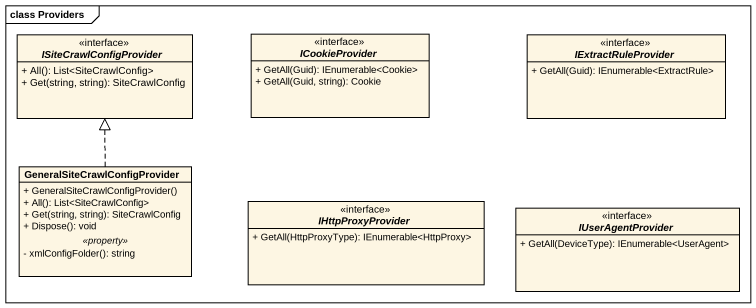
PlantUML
@startuml
mainframe class Providers
hide circle
hide empty members
skinparam classAttributeIconSize 0
interface ISiteCrawlConfigProvider {
  + All(): List<SiteCrawlConfig>
  + Get(string, string): SiteCrawlConfig
}
interface ICookieProvider {
  + GetAll(Guid): IEnumerable<Cookie>
  + GetAll(Guid, string): Cookie
}
interface IExtractRuleProvider {
  + GetAll(Guid): IEnumerable<ExtractRule>
}
class "GeneralSiteCrawlConfigProvider" as GeneralSiteCrawlConfigProvid {
  + GeneralSiteCrawlConfigProvider()
  + All(): List<SiteCrawlConfig>
  + Get(string, string): SiteCrawlConfig
  + Dispose(): void
  .. <<property>> ..
  - xmlConfigFolder(): string
}
interface IHttpProxyProvider {
  + GetAll(HttpProxyType): IEnumerable<HttpProxy>
}
interface IUserAgentProvider {
  + GetAll(DeviceType): IEnumerable<UserAgent>
}
GeneralSiteCrawlConfigProvid .up.|> ISiteCrawlConfigProvider
@enduml
